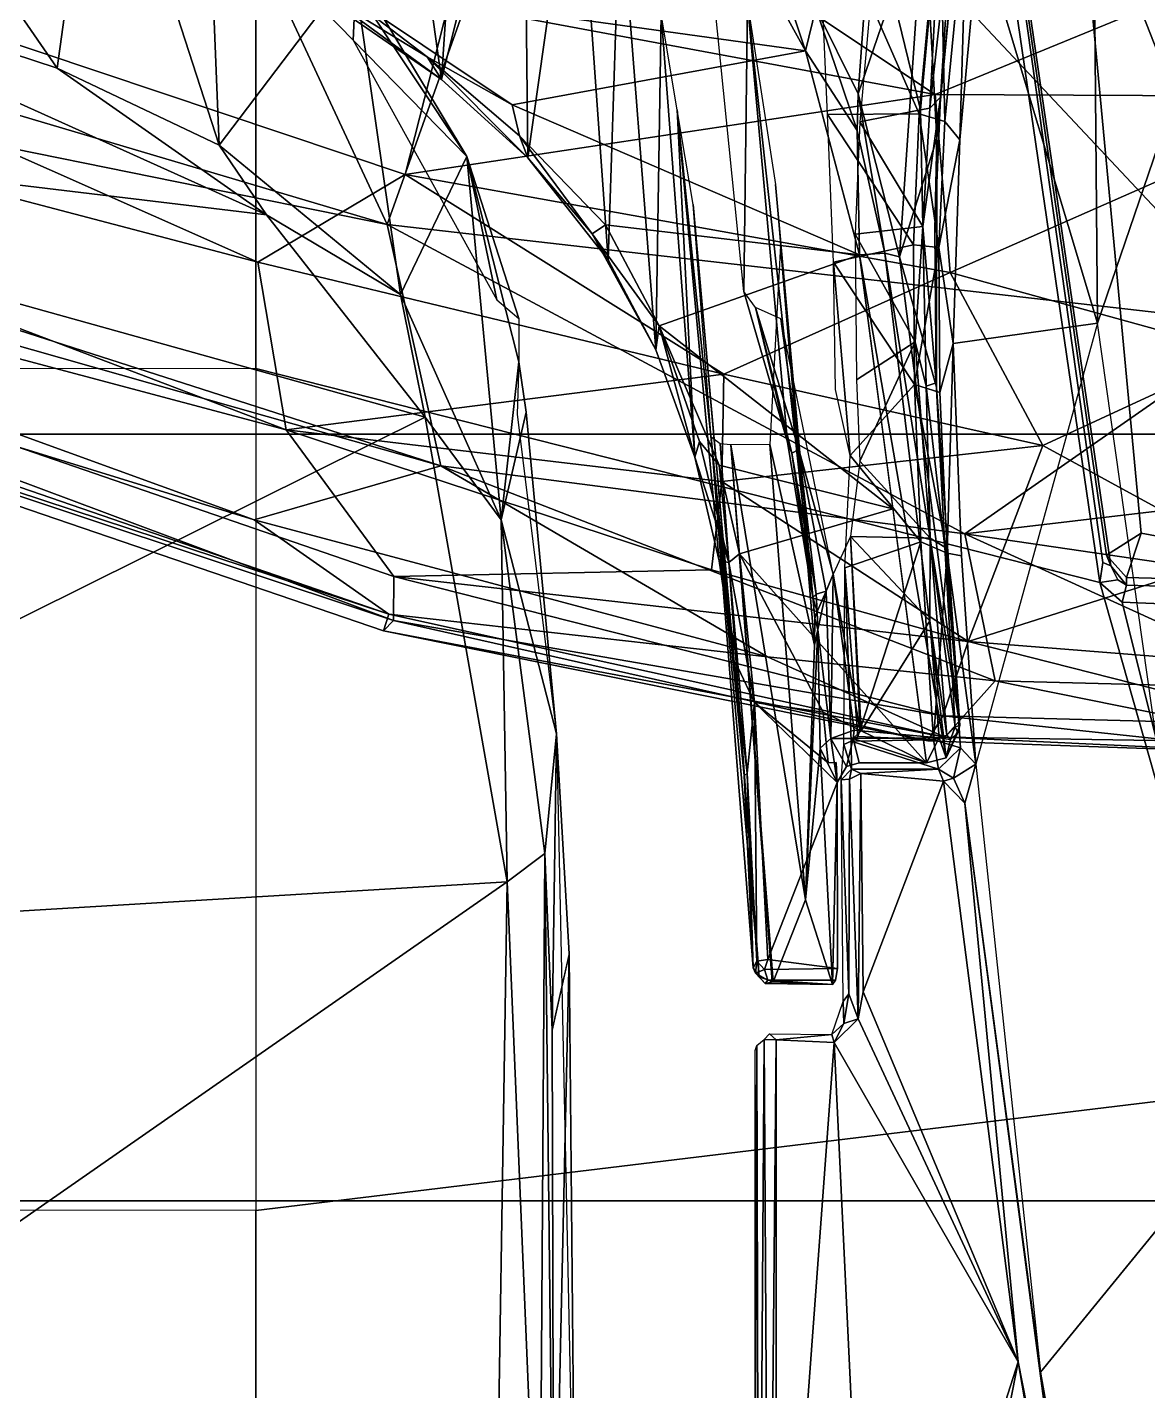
# Model space of a CAD drawing. Extents: x -14.5 to 14.5, y -12.2 to 16.5.
# Drawn here: x 3.073 to 4.187, y 2.248 to 3.604 of the extents above; entities that cross this region are included whole.
import ezdxf

# ---------------------------------------------------------------- set-up
doc = ezdxf.new("R2010")
doc.units = 0
doc.header["$MEASUREMENT"] = 0
for name, color, linetype in [('BASE', 253, 'Continuous'), ('FABRIC', 80, 'Continuous'), ('SEAT-CHASSIS', 253, 'Continuous'), ('SEAT-FRAME', 253, 'Continuous')]:
    doc.layers.add(name, color=color, linetype=linetype)

msp = doc.modelspace()

# ---------------------------------------------------------------- linework, layer by layer
at = {"layer": 'BASE'}
for points in [[(1.8056, 1.1079, 7.0339), (13.4938, 4.6436, 4.3934), (12.9834, 4.5899, 4.4664), (1.7533, 1.3264, 6.9168)], [(13.4925, 4.5277, 4.4344), (13.4938, 4.6436, 4.3934), (1.8056, 1.1079, 7.0339), (1.9523, 0.895, 7.085)], [(12.9834, 4.5899, 4.4664), (11.1579, 4.1057, 4.8039), (1.8899, 1.4063, 6.8442), (1.7533, 1.3264, 6.9168)], [(13.5515, 4.4038, 4.4405), (13.4925, 4.5277, 4.4344), (1.9523, 0.895, 7.085), (2.0197, 0.7853, 7.0973)], [(1.222, 0.7632, 4.5663), (12.3542, 4.423, 3.4417), (12.328, 4.2866, 3.356), (1.2637, 0.7159, 4.4404)], [(10.1613, 3.5437, 4.2331), (12.3542, 4.423, 3.4417), (1.222, 0.7632, 4.5663), (1.5852, 0.9892, 6.0103)], [(13.5515, 4.4038, 4.4405), (2.0197, 0.7853, 7.0973), (2.0956, 0.5519, 7.0973), (13.5519, 4.4026, 4.4405)], [(2.0956, 0.5519, 7.0973), (2.1056, 0.4235, 7.085), (13.577, 4.2677, 4.4344), (13.5519, 4.4026, 4.4405)], [(12.328, 4.2866, 3.356), (12.3551, 4.1518, 3.3008), (1.3389, 0.6206, 4.3723), (1.2637, 0.7159, 4.4404)], [(2.1056, 0.4235, 7.085), (2.112, 0.165, 7.0339), (13.6462, 4.1747, 4.3934), (13.577, 4.2677, 4.4344)], [(2.1981, -0.0425, 6.9168), (13.2017, 3.9181, 4.4664), (13.6462, 4.1747, 4.3934), (2.112, 0.165, 7.0339)], [(1.3389, 0.6206, 4.3723), (12.3551, 4.1518, 3.3008), (12.4004, 4.0291, 3.2861), (1.3935, 0.4528, 4.3723)], [(1.8899, 1.4063, 6.8442), (11.1579, 4.1057, 4.8039), (10.3987, 3.9255, 4.925), (1.8839, 1.4539, 6.7906)], [(1.3935, 0.4528, 4.3723), (12.4004, 4.0291, 3.2861), (12.4358, 3.9033, 3.3008), (1.448, 0.2849, 4.3723)], [(10.3987, 3.9255, 4.925), (1.8839, 1.4539, 6.7906), (1.8736, 1.4707, 6.7435), (10.1873, 3.8901, 4.9419)], [(2.1981, -0.0425, 6.9168), (2.3555, -0.0269, 6.8442), (11.4401, 3.2369, 4.8039), (13.2017, 3.9181, 4.4664)], [(12.4358, 3.9033, 3.3008), (12.4931, 3.7783, 3.356), (1.4431, 0.1637, 4.4404), (1.448, 0.2849, 4.3723)], [(1.8684, 1.4737, 6.6973), (1.8736, 1.4707, 6.7435), (10.1873, 3.8901, 4.9419), (9.3923, 3.6833, 5.0656)], [(1.4431, 0.1637, 4.4404), (12.4931, 3.7783, 3.356), (12.5945, 3.6833, 3.4417), (1.4372, 0.1008, 4.5663)], [(9.5078, 3.7178, 4.9632), (3.0733, 1.8203, 6.4086), (1.8684, 1.4737, 6.6973), (9.3923, 3.6833, 5.0656)], [(4.0936, 2.1083, 6.1354), (3.0733, 1.8203, 6.4086), (9.5078, 3.7178, 4.9632), (4.6201, 2.2464, 5.9865)], [(1.7203, 1.0954, 6.5155), (10.1351, 3.7122, 4.6754), (10.1721, 3.6408, 4.5612), (1.675, 1.0814, 6.3732)], [(12.5945, 3.6833, 3.4417), (10.3036, 3.1057, 4.2331), (1.8638, 0.1315, 6.0103), (1.4372, 0.1008, 4.5663)], [(10.1721, 3.6408, 4.5612), (10.1726, 3.586, 4.4356), (1.6792, 1.0333, 6.2321), (1.675, 1.0814, 6.3732)], [(1.6792, 1.0333, 6.2321), (10.1726, 3.586, 4.4356), (10.1613, 3.5437, 4.2331), (1.5852, 0.9892, 6.0103)], [(9.389, 3.5835, 4.902), (8.8919, 3.3499, 4.9948), (1.7533, 1.1584, 6.5345), (1.8648, 1.326, 6.5461)], [(1.7533, 1.1584, 6.5345), (8.8919, 3.3499, 4.9948), (8.7803, 3.2909, 4.9717), (1.7203, 1.0954, 6.5155)], [(2.3787, -0.0689, 6.7906), (10.72, 2.9364, 4.925), (11.4401, 3.2369, 4.8039), (2.3555, -0.0269, 6.8442)], [(1.8638, 0.1315, 6.0103), (10.3036, 3.1057, 4.2331), (10.3376, 3.0782, 4.4356), (1.9658, 0.151, 6.2321)], [(10.3376, 3.0782, 4.4356), (10.3694, 3.0335, 4.5612), (1.9907, 0.1097, 6.3732), (1.9658, 0.151, 6.2321)], [(1.9907, 0.1097, 6.3732), (10.3694, 3.0335, 4.5612), (10.3815, 2.954, 4.6754), (2.0356, 0.125, 6.5155)], [(10.5282, 2.8407, 4.9419), (10.72, 2.9364, 4.925), (2.3787, -0.0689, 6.7906), (2.3802, -0.0885, 6.7435)], [(9.7635, 2.5408, 5.0656), (10.5282, 2.8407, 4.9419), (2.3802, -0.0885, 6.7435), (2.3778, -0.094, 6.6973)], [(9.1627, 2.5164, 4.9948), (9.7022, 2.6196, 4.902), (2.288, 0.0233, 6.5461), (2.0994, 0.0934, 6.5345)], [(9.7635, 2.5408, 5.0656), (2.3778, -0.094, 6.6973), (3.5563, 0.3337, 6.4086), (9.8772, 2.5808, 4.9632)], [(5.0581, 0.8983, 5.9865), (9.8772, 2.5808, 4.9632), (3.5563, 0.3337, 6.4086), (4.5511, 0.7005, 6.1354)], [(2.0356, 0.125, 6.5155), (9.0377, 2.4985, 4.9717), (9.1627, 2.5164, 4.9948), (2.0994, 0.0934, 6.5345)], [(1.8751, 1.3969, 6.5663), (4.5619, 2.2047, 5.9794), (5.6269, 2.4548, 5.7241), (1.8648, 1.326, 6.5461)]]:
    msp.add_3dface(points, dxfattribs=at)
at = {"layer": 'FABRIC'}
for points in [[(-8.4025, 4.0328, 19.5618), (-8.771, 3.199, 19.688), (8.771, 3.199, 19.688), (8.4025, 4.0328, 19.5618)], [(-8.9334, 2.4369, 19.7693), (8.9334, 2.4369, 19.7693), (8.771, 3.199, 19.688), (-8.771, 3.199, 19.688)], [(-8.9334, 2.4369, 19.7693), (-9.103, 1.0067, 19.8925), (9.103, 1.0067, 19.8925), (8.9334, 2.4369, 19.7693)]]:
    msp.add_3dface(points, dxfattribs=at)
at = {"layer": 'SEAT-CHASSIS'}
for points in [[(4.1312, 3.9542, 14.2275), (4.1064, 4.5501, 14.7122), (4.2704, 3.7008, 14.8789), (4.1369, 3.3096, 13.659)], [(4.1312, 3.9542, 14.2275), (4.1369, 3.3096, 13.659), (4.0192, 3.7016, 13.3482), (4.0437, 3.8762, 13.6412)], [(4.15, 3.0682, 15.15), (4.1457, 3.0787, 15.12), (4.0508, 3.734, 15.0165), (4.0491, 3.7594, 15.0354)], [(3.858, 3.7488, 13.3689), (3.9801, 3.7403, 13.349), (3.9596, 3.5175, 13.0342)], [(3.9596, 3.5175, 13.0342), (3.8684, 3.517, 13.0344), (3.858, 3.7488, 13.3689)], [(3.985, 3.5099, 13.0385), (3.9596, 3.5175, 13.0342), (3.9801, 3.7403, 13.349)], [(4.0071, 3.7372, 13.3619), (3.985, 3.5099, 13.0385), (3.9801, 3.7403, 13.349)], [(3.985, 3.5099, 13.0385), (4.0071, 3.7372, 13.3619), (3.9999, 3.4917, 13.0514)], [(4.0071, 3.7372, 13.3619), (4.0192, 3.7016, 13.3482), (3.9999, 3.4917, 13.0514)], [(4.1201, 3.7403, 15.0496), (4.0508, 3.734, 15.0165), (4.1457, 3.0787, 15.12), (4.1802, 3.1007, 15.1557)], [(4.3234, 3.0742, 15.1116), (4.2324, 3.7336, 14.9941), (4.1201, 3.7403, 15.0496), (4.1802, 3.1007, 15.1557)], [(4.0192, 3.7016, 13.3482), (4.1369, 3.3096, 13.659), (3.9934, 3.2891, 12.8336), (3.9999, 3.4917, 13.0514)], [(4.2541, 2.4796, 13.6708), (4.1369, 3.3096, 13.659), (4.2704, 3.7008, 14.8789), (4.3388, 2.7786, 14.7553)], [(3.9539, 3.3873, 12.8855), (3.8684, 3.517, 13.0344), (3.9596, 3.5175, 13.0342)], [(3.8684, 3.517, 13.0344), (3.9539, 3.3873, 12.8855), (3.8745, 3.37, 12.8699)], [(3.9596, 3.5175, 13.0342), (3.9791, 3.3846, 12.8946), (3.9539, 3.3873, 12.8855)], [(3.9791, 3.3846, 12.8946), (3.9596, 3.5175, 13.0342), (3.985, 3.5099, 13.0385)], [(3.9791, 3.3846, 12.8946), (3.985, 3.5099, 13.0385), (3.9999, 3.4917, 13.0514)], [(3.9999, 3.4917, 13.0514), (3.9934, 3.2891, 12.8336), (3.9791, 3.3846, 12.8946)], [(3.8745, 3.37, 12.8699), (3.9539, 3.3873, 12.8855), (3.9548, 3.2485, 12.7647)], [(3.9539, 3.3873, 12.8855), (3.9791, 3.3846, 12.8946), (3.9548, 3.2485, 12.7647)], [(3.9548, 3.2485, 12.7647), (3.9791, 3.3846, 12.8946), (3.9801, 3.2405, 12.7693)], [(3.9791, 3.3846, 12.8946), (3.9934, 3.2891, 12.8336), (3.9801, 3.2405, 12.7693)], [(3.9548, 3.2485, 12.7647), (3.8909, 3.1778, 12.7142), (3.8745, 3.37, 12.8699)], [(3.8745, 3.37, 12.8699), (3.8909, 3.1778, 12.7142), (3.8764, 3.2436, 12.7658)], [(4.1369, 3.3096, 13.659), (4.016, 2.8712, 12.5877), (4.0017, 3.0782, 12.6897), (3.9934, 3.2891, 12.8336)], [(4.1369, 3.3096, 13.659), (4.016, 2.8712, 12.5877), (4.08, 2.2665, 12.3997), (4.2541, 2.4796, 13.6708)], [(3.9801, 3.2405, 12.7693), (3.9934, 3.2891, 12.8336), (3.9873, 3.0807, 12.6649)], [(3.9934, 3.2891, 12.8336), (4.0017, 3.0782, 12.6897), (3.9873, 3.0807, 12.6649)], [(3.9612, 3.0922, 12.6612), (3.8909, 3.1778, 12.7142), (3.9548, 3.2485, 12.7647)], [(3.9548, 3.2485, 12.7647), (3.9873, 3.0807, 12.6649), (3.9612, 3.0922, 12.6612)], [(3.9801, 3.2405, 12.7693), (3.9873, 3.0807, 12.6649), (3.9548, 3.2485, 12.7647)], [(3.8857, 3.0662, 12.6483), (3.8909, 3.1778, 12.7142), (3.9612, 3.0922, 12.6612)], [(3.8985, 2.8984, 12.5666), (3.8857, 3.0662, 12.6483), (3.9612, 3.0922, 12.6612)], [(3.9612, 3.0922, 12.6612), (3.9737, 2.8951, 12.5648), (3.8985, 2.8984, 12.5666)], [(3.9612, 3.0922, 12.6612), (3.9873, 3.0807, 12.6649), (3.9737, 2.8951, 12.5648)], [(4.1657, 3.0565, 15.1153), (4.1802, 3.1007, 15.1557), (4.1457, 3.0787, 15.12)], [(4.1802, 3.1007, 15.1557), (4.1657, 3.0565, 15.1153), (4.2276, 3.0548, 15.1116), (4.3234, 3.0742, 15.1116)], [(3.9737, 2.8951, 12.5648), (3.9873, 3.0807, 12.6649), (4.0006, 2.8873, 12.5699)], [(3.9873, 3.0807, 12.6649), (4.016, 2.8712, 12.5877), (4.0006, 2.8873, 12.5699)], [(4.0017, 3.0782, 12.6897), (4.016, 2.8712, 12.5877), (3.9873, 3.0807, 12.6649)], [(4.15, 3.0682, 15.15), (4.1657, 3.0491, 15.1511), (4.1657, 3.0565, 15.1153), (4.1457, 3.0787, 15.12)], [(3.8921, 2.894, 12.5654), (3.8848, 2.8906, 12.5683), (3.8857, 3.0662, 12.6483)], [(3.8921, 2.894, 12.5654), (3.8857, 3.0662, 12.6483), (3.8985, 2.8984, 12.5666)], [(4.1569, 3.0543, 15.1516), (4.1657, 3.0491, 15.1511), (4.15, 3.0682, 15.15), (4.1569, 3.0543, 15.1516)], [(4.2225, 3.0472, 15.1484), (4.2276, 3.0548, 15.1116), (4.1657, 3.0565, 15.1153), (4.1657, 3.0491, 15.1511)], [(3.8923, 2.8661, 12.511), (3.882, 2.8556, 12.5173), (3.8848, 2.8906, 12.5683)], [(3.8848, 2.8906, 12.5683), (3.8921, 2.894, 12.5654), (3.8923, 2.8661, 12.511)], [(3.9737, 2.8951, 12.5648), (3.8921, 2.894, 12.5654), (3.8985, 2.8984, 12.5666)], [(3.8921, 2.894, 12.5654), (3.9737, 2.8951, 12.5648), (3.9787, 2.866, 12.5094)], [(3.9787, 2.866, 12.5094), (3.8923, 2.8661, 12.511), (3.8921, 2.894, 12.5654)], [(3.9737, 2.8951, 12.5648), (4.0006, 2.8873, 12.5699), (3.9787, 2.866, 12.5094)], [(4.0006, 2.8873, 12.5699), (3.9938, 2.8571, 12.5094), (3.9787, 2.866, 12.5094)], [(3.9938, 2.8571, 12.5094), (4.0006, 2.8873, 12.5699), (4.016, 2.8712, 12.5877)], [(3.882, 2.8556, 12.5173), (3.8923, 2.8661, 12.511), (3.8902, 2.856, 12.5064)], [(3.8902, 2.856, 12.5064), (3.8923, 2.8661, 12.511), (3.9015, 2.8619, 12.5062)], [(3.9015, 2.8619, 12.5062), (3.899, 2.6177, 12.4508), (3.8902, 2.856, 12.5064)], [(3.9787, 2.866, 12.5094), (3.9015, 2.8619, 12.5062), (3.8923, 2.8661, 12.511)], [(3.9039, 2.6446, 12.4565), (3.899, 2.6177, 12.4508), (3.9015, 2.8619, 12.5062)], [(3.9839, 2.8541, 12.5029), (3.9015, 2.8619, 12.5062), (3.9787, 2.866, 12.5094)], [(3.9839, 2.8541, 12.5029), (3.9039, 2.6446, 12.4565), (3.9015, 2.8619, 12.5062)], [(3.9787, 2.866, 12.5094), (3.9938, 2.8571, 12.5094), (3.9839, 2.8541, 12.5029)], [(4.016, 2.8712, 12.5877), (4.0048, 2.8324, 12.5048), (3.9938, 2.8571, 12.5094)], [(4.016, 2.8712, 12.5877), (4.08, 2.2665, 12.3997), (4.0048, 2.8324, 12.5048)], [(3.8895, 2.6428, 12.462), (3.882, 2.8556, 12.5173), (3.8902, 2.856, 12.5064)], [(3.882, 2.8556, 12.5173), (3.8895, 2.6428, 12.462), (3.8839, 2.635, 12.468)], [(3.8902, 2.856, 12.5064), (3.899, 2.6177, 12.4508), (3.8895, 2.6428, 12.462)], [(3.9839, 2.8541, 12.5029), (4.0578, 2.2767, 12.3831), (3.9039, 2.6446, 12.4565)], [(3.9938, 2.8571, 12.5094), (4.0048, 2.8324, 12.5048), (3.9839, 2.8541, 12.5029)], [(4.0578, 2.2767, 12.3831), (3.9839, 2.8541, 12.5029), (4.0048, 2.8324, 12.5048)], [(4.1199, 1.9621, 12.3348), (4.0048, 2.8324, 12.5048), (4.08, 2.2665, 12.3997)], [(4.0578, 2.2767, 12.3831), (4.0048, 2.8324, 12.5048), (4.1199, 1.9621, 12.3348)], [(4.0578, 2.2767, 12.3831), (3.899, 2.6177, 12.4508), (3.9039, 2.6446, 12.4565)], [(3.8729, 2.6023, 12.4508), (3.8839, 2.635, 12.468), (3.8847, 2.6131, 12.4527)], [(3.8847, 2.6131, 12.4527), (3.8839, 2.635, 12.468), (3.8895, 2.6428, 12.462)], [(3.8895, 2.6428, 12.462), (3.899, 2.6177, 12.4508), (3.8847, 2.6131, 12.4527)], [(4.0578, 2.2767, 12.3831), (3.875, 2.5944, 12.4459), (3.899, 2.6177, 12.4508)], [(3.875, 2.5944, 12.4459), (3.8847, 2.6131, 12.4527), (3.899, 2.6177, 12.4508)], [(3.8175, 2.5969, 12.4479), (3.8054, 2.5973, 12.4513), (3.8108, 2.6031, 12.4556)], [(3.8729, 2.6023, 12.4508), (3.8175, 2.5969, 12.4479), (3.8108, 2.6031, 12.4556)], [(3.875, 2.5944, 12.4459), (3.8729, 2.6023, 12.4508), (3.8847, 2.6131, 12.4527)], [(3.8001, 1.8116, 12.3144), (3.7966, 2.2012, 12.3955), (3.7982, 2.5914, 12.459)], [(3.7966, 2.2012, 12.3955), (3.7966, 2.5863, 12.4651), (3.7982, 2.5914, 12.459)], [(3.8001, 1.8116, 12.3144), (3.7982, 2.5914, 12.459), (3.8054, 2.5973, 12.4513)], [(3.8001, 1.8116, 12.3144), (3.8054, 2.5973, 12.4513), (3.8101, 1.8127, 12.3069)], [(3.8054, 2.5973, 12.4513), (3.8175, 2.5969, 12.4479), (3.8101, 1.8127, 12.3069)], [(3.8175, 1.8122, 12.3062), (3.8101, 1.8127, 12.3069), (3.8175, 2.5969, 12.4479)], [(3.8729, 2.6023, 12.4508), (3.875, 2.5944, 12.4459), (3.8175, 2.5969, 12.4479)], [(3.875, 2.5944, 12.4459), (3.8175, 1.8122, 12.3062), (3.8175, 2.5969, 12.4479)], [(3.9118, 1.8193, 12.3057), (3.8175, 1.8122, 12.3062), (3.875, 2.5944, 12.4459)], [(3.875, 2.5944, 12.4459), (4.0578, 2.2767, 12.3831), (3.9118, 1.8193, 12.3057)], [(4.2541, 2.4796, 13.6708), (4.08, 2.2665, 12.3997), (4.1473, 1.8892, 12.3422), (4.3905, 1.6518, 13.6836)], [(3.965, 1.8004, 12.3028), (3.9118, 1.8193, 12.3057), (4.0578, 2.2767, 12.3831)], [(4.1351, 1.8266, 12.3077), (3.965, 1.8004, 12.3028), (4.0578, 2.2767, 12.3831)], [(4.1199, 1.9621, 12.3348), (4.1351, 1.8266, 12.3077), (4.0578, 2.2767, 12.3831)], [(4.1199, 1.9621, 12.3348), (4.08, 2.2665, 12.3997), (4.1473, 1.8892, 12.3422)]]:
    msp.add_3dface(points, dxfattribs=at)
at = {"layer": 'SEAT-FRAME'}
for points in [[(3.4307, 3.4077, 16.2807), (1.6448, 3.9378, 16.2615), (3.0594, 4.2055, 16.1204)], [(3.6452, 4.0089, 16.1454), (3.4307, 3.4077, 16.2807), (3.0594, 4.2055, 16.1204)], [(3.3002, 4.0965, 15.0197), (2.2004, 4.0971, 15.0598), (2.2004, 3.265, 15.2197), (3.3002, 3.2643, 15.1778)], [(3.3002, 4.0965, 15.0197), (3.3002, 3.2643, 15.1778), (4.1392, 3.0516, 15.17), (4.0358, 3.7602, 15.0498)], [(4.3032, 3.3077, 16.2787), (3.4307, 3.4077, 16.2807), (3.6452, 4.0089, 16.1454)], [(4.3032, 3.3077, 16.2787), (3.6452, 4.0089, 16.1454), (4.0594, 3.928, 16.1503)], [(3.4849, 3.5517, 12.7024), (3.4225, 3.9987, 13.4569), (3.3788, 3.6245, 12.7229)], [(3.4225, 3.9987, 13.4569), (3.4849, 3.5517, 12.7024), (3.51, 3.9322, 13.4505)], [(2.8243, 3.9663, 13.2986), (3.1028, 3.563, 12.6934), (2.6796, 3.7023, 12.7224)], [(3.1028, 3.563, 12.6934), (2.8243, 3.9663, 13.2986), (3.1435, 3.8583, 13.277)], [(4.0594, 3.928, 16.1503), (4.656, 3.9571, 16.1475), (4.3032, 3.3077, 16.2787)], [(1.5488, 3.7895, 16.3393), (1.6448, 3.9378, 16.2615), (3.4307, 3.4077, 16.2807)], [(3.5662, 3.8784, 13.4468), (3.51, 3.9322, 13.4505), (3.4849, 3.5517, 12.7024)], [(3.3022, 3.3701, 17.1665), (2.0515, 3.926, 17.1945), (1.974, 3.7193, 17.0421)], [(3.4486, 3.4573, 17.2485), (3.4916, 3.6265, 17.3131), (2.0515, 3.926, 17.1945)], [(3.3022, 3.3701, 17.1665), (3.4486, 3.4573, 17.2485), (2.0515, 3.926, 17.1945)], [(3.4849, 3.5517, 12.7024), (3.5706, 3.4738, 12.68), (3.5662, 3.8784, 13.4468)], [(3.6188, 3.8158, 13.446), (3.5662, 3.8784, 13.4468), (3.5706, 3.4738, 12.68)], [(3.1028, 3.563, 12.6934), (3.1435, 3.8583, 13.277), (3.2636, 3.4864, 12.6838)], [(3.2636, 3.4864, 12.6838), (3.1435, 3.8583, 13.277), (3.2511, 3.7989, 13.257)], [(3.9753, 3.5367, 17.3255), (3.5055, 3.85, 17.3485), (3.4916, 3.6265, 17.3131)], [(3.9753, 3.5367, 17.3255), (4.6496, 3.8135, 17.3616), (3.5055, 3.85, 17.3485)], [(3.6188, 3.8158, 13.446), (3.5706, 3.4738, 12.68), (3.6505, 3.3725, 12.6596)], [(3.6505, 3.3725, 12.6596), (3.6623, 3.7386, 13.4401), (3.6188, 3.8158, 13.446)], [(4.3875, 3.5347, 17.3224), (4.6496, 3.8135, 17.3616), (3.9753, 3.5367, 17.3255)], [(3.2511, 3.7989, 13.257), (3.3973, 3.6627, 13.2211), (3.2636, 3.4864, 12.6838)], [(3.3773, 3.6455, 12.7024), (3.7205, 3.8076, 12.7452), (3.8466, 3.5803, 12.6834)], [(3.7205, 3.8076, 12.7452), (3.7924, 3.7433, 12.7376), (3.8466, 3.5803, 12.6834)], [(3.4842, 3.1676, 16.3698), (1.5488, 3.7895, 16.3393), (3.4307, 3.4077, 16.2807)], [(1.5488, 3.7895, 16.3393), (3.4842, 3.1676, 16.3698), (1.95, 3.6033, 16.4027)], [(3.7419, 3.7705, 13.4496), (3.7889, 3.6272, 13.4421), (3.7853, 3.3409, 12.7336)], [(3.9643, 3.728, 13.1054), (4.0019, 3.7548, 13.3169), (3.9772, 3.4929, 12.9408)], [(3.9807, 3.5341, 13.0182), (3.9772, 3.4929, 12.9408), (4.0019, 3.7548, 13.3169)], [(4.0019, 3.7548, 13.3169), (3.9937, 3.7356, 13.316), (3.9807, 3.5341, 13.0182)], [(4.1392, 3.0516, 15.17), (4.142, 3.0716, 15.1631), (4.045, 3.7601, 15.0432), (4.0358, 3.7602, 15.0498)], [(4.15, 3.0682, 15.15), (4.0491, 3.7594, 15.0354), (4.045, 3.7601, 15.0432), (4.142, 3.0716, 15.1631)], [(3.3968, 3.5908, 13.2802), (3.3993, 3.6417, 13.2634), (3.2443, 3.7477, 13.3195)], [(3.7924, 3.7433, 12.7376), (3.857, 3.6222, 12.7054), (3.8466, 3.5803, 12.6834)], [(3.8989, 3.5373, 12.6971), (3.857, 3.6222, 12.7054), (3.9139, 3.7443, 12.9642)], [(3.9643, 3.728, 13.1054), (3.8989, 3.5373, 12.6971), (3.9139, 3.7443, 12.9642)], [(3.9608, 3.5217, 13.0227), (3.9819, 3.749, 13.3438), (3.9176, 3.7003, 13.2717)], [(3.9608, 3.5217, 13.0227), (3.9701, 3.5232, 13.021), (3.9819, 3.749, 13.3438)], [(3.9937, 3.7356, 13.316), (3.9819, 3.749, 13.3438), (3.9701, 3.5232, 13.021)], [(3.6623, 3.7386, 13.4401), (3.6505, 3.3725, 12.6596), (3.6979, 3.2829, 12.6255)], [(3.6979, 3.2829, 12.6255), (3.7032, 3.6166, 13.423), (3.6623, 3.7386, 13.4401)], [(3.9401, 3.3755, 12.6617), (3.8989, 3.5373, 12.6971), (3.9643, 3.728, 13.1054)], [(3.9772, 3.4929, 12.9408), (3.9401, 3.3755, 12.6617), (3.9643, 3.728, 13.1054)], [(3.9807, 3.5341, 13.0182), (3.9937, 3.7356, 13.316), (3.9701, 3.5232, 13.021)], [(1.974, 3.7193, 17.0421), (1.9375, 3.5741, 16.8466), (3.3303, 3.2033, 17.0281)], [(3.3303, 3.2033, 17.0281), (3.3022, 3.3701, 17.1665), (1.974, 3.7193, 17.0421)], [(2.3216, 3.536, 12.6652), (2.6796, 3.7023, 12.7224), (3.3108, 3.4173, 12.6422)], [(2.6796, 3.7023, 12.7224), (3.1028, 3.563, 12.6934), (3.3108, 3.4173, 12.6422)], [(3.9007, 3.5096, 13.0076), (3.9608, 3.5217, 13.0227), (3.9176, 3.7003, 13.2717)], [(3.3973, 3.6627, 13.2211), (3.444, 3.3378, 12.6511), (3.2636, 3.4864, 12.6838)], [(3.3973, 3.6627, 13.2211), (3.5098, 3.4752, 13.2079), (3.444, 3.3378, 12.6511)], [(3.3973, 3.6627, 13.2211), (3.3993, 3.6417, 13.2634), (3.5098, 3.4752, 13.2079)], [(3.4706, 3.5741, 12.6876), (3.3719, 3.6344, 12.7098), (3.3773, 3.6455, 12.7024)], [(3.4849, 3.5517, 12.7024), (3.3719, 3.6344, 12.7098), (3.4706, 3.5741, 12.6876)], [(3.3719, 3.6344, 12.7098), (3.4849, 3.5517, 12.7024), (3.3788, 3.6245, 12.7229)], [(3.555, 3.5266, 12.6692), (3.3773, 3.6455, 12.7024), (3.8466, 3.5803, 12.6834)], [(3.3773, 3.6455, 12.7024), (3.555, 3.5266, 12.6692), (3.4706, 3.5741, 12.6876)], [(3.3993, 3.6417, 13.2634), (3.3968, 3.5908, 13.2802), (3.5098, 3.4752, 13.2079)], [(3.4486, 3.4573, 17.2485), (3.9753, 3.5367, 17.3255), (3.4916, 3.6265, 17.3131)], [(3.7889, 3.6272, 13.4421), (3.8286, 3.1913, 12.6938), (3.7853, 3.3409, 12.7336)], [(3.7889, 3.6272, 13.4421), (3.8537, 3.0367, 12.6539), (3.8286, 3.1913, 12.6938)], [(3.8168, 3.4473, 13.4326), (3.8537, 3.0367, 12.6539), (3.7889, 3.6272, 13.4421)], [(3.857, 3.6222, 12.7054), (3.898, 3.5011, 12.6714), (3.8466, 3.5803, 12.6834)], [(3.8989, 3.5373, 12.6971), (3.898, 3.5011, 12.6714), (3.857, 3.6222, 12.7054)], [(3.6979, 3.2829, 12.6255), (3.7367, 3.1764, 12.595), (3.7032, 3.6166, 13.423)], [(3.7367, 3.1764, 12.595), (3.7191, 3.5214, 13.4168), (3.7032, 3.6166, 13.423)], [(1.9562, 3.5281, 16.5196), (1.95, 3.6033, 16.4027), (3.2986, 3.1138, 16.4587)], [(1.95, 3.6033, 16.4027), (3.4842, 3.1676, 16.3698), (3.2986, 3.1138, 16.4587)], [(3.5098, 3.4752, 13.2079), (3.3968, 3.5908, 13.2802), (3.5398, 3.3327, 13.2087)], [(3.8466, 3.5803, 12.6834), (3.9002, 3.3774, 12.6303), (3.555, 3.5266, 12.6692)], [(3.8466, 3.5803, 12.6834), (3.898, 3.5011, 12.6714), (3.9002, 3.3774, 12.6303)], [(1.9375, 3.5741, 16.8466), (3.4374, 3.0577, 16.8667), (3.3303, 3.2033, 17.0281)], [(1.9449, 3.5104, 16.6419), (3.4371, 3.0139, 16.7554), (1.9375, 3.5741, 16.8466)], [(3.4374, 3.0577, 16.8667), (1.9375, 3.5741, 16.8466), (3.4371, 3.0139, 16.7554)], [(3.5706, 3.4738, 12.68), (3.4849, 3.5517, 12.7024), (3.4706, 3.5741, 12.6876)], [(3.5624, 3.4958, 12.6661), (3.4706, 3.5741, 12.6876), (3.555, 3.5266, 12.6692)], [(3.4706, 3.5741, 12.6876), (3.5624, 3.4958, 12.6661), (3.5706, 3.4738, 12.68)], [(3.1028, 3.563, 12.6934), (3.2636, 3.4864, 12.6838), (3.3108, 3.4173, 12.6422)], [(1.9562, 3.5281, 16.5196), (3.4325, 3.02, 16.5491), (1.9449, 3.5104, 16.6419)], [(3.4325, 3.02, 16.5491), (1.9562, 3.5281, 16.5196), (3.2986, 3.1138, 16.4587)], [(3.4685, 3.2159, 12.591), (2.4002, 2.6851, 12.4639), (2.3216, 3.536, 12.6652)], [(2.3216, 3.536, 12.6652), (3.3108, 3.4173, 12.6422), (3.4685, 3.2159, 12.591)], [(3.4486, 3.4573, 17.2485), (3.9905, 3.3597, 17.262), (3.9753, 3.5367, 17.3255)], [(3.898, 3.5011, 12.6714), (3.8989, 3.5373, 12.6971), (3.9253, 3.3789, 12.6396)], [(3.8989, 3.5373, 12.6971), (3.9401, 3.3755, 12.6617), (3.9253, 3.3789, 12.6396)], [(3.9807, 3.5341, 13.0182), (3.9701, 3.5232, 13.021), (3.9631, 3.4057, 12.8867)], [(3.9772, 3.4929, 12.9408), (3.9807, 3.5341, 13.0182), (3.975, 3.4021, 12.8667)], [(4.3875, 3.5347, 17.3224), (3.9753, 3.5367, 17.3255), (3.9905, 3.3597, 17.262)], [(3.9905, 3.3597, 17.262), (4.2808, 3.2796, 17.2193), (4.3875, 3.5347, 17.3224)], [(3.7191, 3.5214, 13.4168), (3.7606, 3.0731, 12.5712), (3.7755, 2.9726, 12.5527)], [(3.7348, 3.4273, 13.4107), (3.7191, 3.5214, 13.4168), (3.7755, 2.9726, 12.5527)], [(3.7367, 3.1764, 12.595), (3.7606, 3.0731, 12.5712), (3.7191, 3.5214, 13.4168)], [(3.9007, 3.5096, 13.0076), (3.9631, 3.4057, 12.8867), (3.9608, 3.5217, 13.0227)], [(3.9608, 3.5217, 13.0227), (3.9631, 3.4057, 12.8867), (3.9701, 3.5232, 13.021)], [(3.427, 3.0036, 16.6491), (1.9449, 3.5104, 16.6419), (3.4325, 3.02, 16.5491)], [(3.4371, 3.0139, 16.7554), (1.9449, 3.5104, 16.6419), (3.427, 3.0036, 16.6491)], [(3.9007, 3.5096, 13.0076), (3.8958, 3.3978, 12.879), (3.9631, 3.4057, 12.8867)], [(3.898, 3.5011, 12.6714), (3.9253, 3.3789, 12.6396), (3.9002, 3.3774, 12.6303)], [(3.2636, 3.4864, 12.6838), (3.444, 3.3378, 12.6511), (3.3108, 3.4173, 12.6422)], [(3.6345, 3.3982, 12.6496), (3.5624, 3.4958, 12.6661), (3.6477, 3.4072, 12.6388)], [(3.6345, 3.3982, 12.6496), (3.5706, 3.4738, 12.68), (3.5624, 3.4958, 12.6661)], [(3.9772, 3.4929, 12.9408), (3.9769, 3.2457, 12.7127), (3.9401, 3.3755, 12.6617)], [(3.9772, 3.4929, 12.9408), (3.975, 3.4021, 12.8667), (3.9769, 3.2457, 12.7127)], [(3.5098, 3.4752, 13.2079), (3.544, 3.1139, 12.6011), (3.444, 3.3378, 12.6511)], [(3.544, 3.1139, 12.6011), (3.5098, 3.4752, 13.2079), (3.5616, 3.2711, 13.0561)], [(3.5615, 3.3142, 13.1711), (3.5616, 3.2711, 13.0561), (3.5098, 3.4752, 13.2079)], [(3.5398, 3.3327, 13.2087), (3.5615, 3.3142, 13.1711), (3.5098, 3.4752, 13.2079)], [(3.6345, 3.3982, 12.6496), (3.6505, 3.3725, 12.6596), (3.5706, 3.4738, 12.68)], [(3.3022, 3.3701, 17.1665), (3.7655, 3.2586, 17.1823), (3.4486, 3.4573, 17.2485)], [(3.9905, 3.3597, 17.262), (3.4486, 3.4573, 17.2485), (3.7655, 3.2586, 17.1823)], [(3.8168, 3.4473, 13.4326), (3.856, 3.016, 12.6466), (3.8537, 3.0367, 12.6539)], [(3.856, 3.016, 12.6466), (3.8168, 3.4473, 13.4326), (3.8217, 3.3866, 13.4294)], [(3.4685, 3.2159, 12.591), (3.3108, 3.4173, 12.6422), (3.444, 3.3378, 12.6511)], [(3.7857, 2.8595, 12.5254), (3.7528, 3.1961, 13.4046), (3.7348, 3.4273, 13.4107)], [(3.7755, 2.9726, 12.5527), (3.7857, 2.8595, 12.5254), (3.7348, 3.4273, 13.4107)], [(4.0048, 3.0999, 16.3548), (3.4842, 3.1676, 16.3698), (3.4307, 3.4077, 16.2807)], [(3.4307, 3.4077, 16.2807), (4.3032, 3.3077, 16.2787), (4.0048, 3.0999, 16.3548)], [(3.6345, 3.3982, 12.6496), (3.6477, 3.4072, 12.6388), (3.7012, 3.3067, 12.6134)], [(3.7012, 3.3067, 12.6134), (3.6477, 3.4072, 12.6388), (3.9002, 3.3774, 12.6303)], [(3.8958, 3.3978, 12.879), (3.9556, 3.2909, 12.7842), (3.9631, 3.4057, 12.8867)], [(3.9631, 3.4057, 12.8867), (3.9556, 3.2909, 12.7842), (3.9665, 3.2467, 12.7468)], [(3.9631, 3.4057, 12.8867), (3.9665, 3.2467, 12.7468), (3.9765, 3.2503, 12.737)], [(3.6345, 3.3982, 12.6496), (3.7012, 3.3067, 12.6134), (3.6979, 3.2829, 12.6255)], [(3.6979, 3.2829, 12.6255), (3.6505, 3.3725, 12.6596), (3.6345, 3.3982, 12.6496)], [(3.8958, 3.3978, 12.879), (3.8974, 3.253, 12.7547), (3.9556, 3.2909, 12.7842)], [(3.975, 3.4021, 12.8667), (3.9765, 3.2503, 12.737), (3.9769, 3.2457, 12.7127)], [(3.7012, 3.3067, 12.6134), (3.9002, 3.3774, 12.6303), (3.9335, 3.1248, 12.5686)], [(3.8555, 2.9894, 12.6387), (3.8217, 3.3866, 13.4294), (3.8112, 3.1887, 13.4191)], [(3.856, 3.016, 12.6466), (3.8217, 3.3866, 13.4294), (3.8555, 2.9894, 12.6387)], [(3.9863, 2.8774, 12.5124), (3.9002, 3.3774, 12.6303), (3.9253, 3.3789, 12.6396)], [(3.9863, 2.8774, 12.5124), (3.9668, 2.8723, 12.507), (3.9002, 3.3774, 12.6303)], [(3.9253, 3.3789, 12.6396), (4, 2.9095, 12.5407), (3.9863, 2.8774, 12.5124)], [(4, 2.9095, 12.5407), (3.9253, 3.3789, 12.6396), (3.9401, 3.3755, 12.6617)], [(3.9769, 3.2457, 12.7127), (4, 2.9095, 12.5407), (3.9401, 3.3755, 12.6617)], [(3.3303, 3.2033, 17.0281), (3.7655, 3.2586, 17.1823), (3.3022, 3.3701, 17.1665)], [(3.9905, 3.3597, 17.262), (3.7655, 3.2586, 17.1823), (4.0824, 3.188, 17.1613)], [(4.2808, 3.2796, 17.2193), (3.9905, 3.3597, 17.262), (4.0824, 3.188, 17.1613)], [(3.544, 3.1139, 12.6011), (3.4685, 3.2159, 12.591), (3.444, 3.3378, 12.6511)], [(3.7969, 3.3252, 12.7104), (3.7853, 3.3409, 12.7336), (3.8286, 3.1913, 12.6938)], [(3.7969, 3.3252, 12.7104), (3.8286, 3.1913, 12.6938), (3.833, 3.1803, 12.6794)], [(3.8222, 3.3138, 12.7), (3.7969, 3.3252, 12.7104), (3.8401, 3.1838, 12.6713)], [(3.7969, 3.3252, 12.7104), (3.833, 3.1803, 12.6794), (3.8401, 3.1838, 12.6713)], [(3.8401, 3.1838, 12.6713), (3.8742, 3.06, 12.6371), (3.8222, 3.3138, 12.7)], [(4.0048, 3.0999, 16.3548), (4.3032, 3.3077, 16.2787), (4.4379, 3.1511, 16.3354)], [(3.6979, 3.2829, 12.6255), (3.7012, 3.3067, 12.6134), (3.7367, 3.1764, 12.595)], [(3.7012, 3.3067, 12.6134), (3.9335, 3.1248, 12.5686), (3.7608, 3.1683, 12.5775)], [(3.7012, 3.3067, 12.6134), (3.7411, 3.1919, 12.5875), (3.7367, 3.1764, 12.595)], [(3.7012, 3.3067, 12.6134), (3.7608, 3.1683, 12.5775), (3.7411, 3.1919, 12.5875)], [(3.9005, 3.1722, 12.6976), (3.9556, 3.2909, 12.7842), (3.8974, 3.253, 12.7547)], [(3.9706, 3.0957, 12.6495), (3.9556, 3.2909, 12.7842), (3.9005, 3.1722, 12.6976)], [(3.9556, 3.2909, 12.7842), (3.9706, 3.0957, 12.6495), (3.9665, 3.2467, 12.7468)], [(3.5616, 3.2711, 13.0561), (3.569, 3.2209, 12.9802), (3.544, 3.1139, 12.6011)], [(4.2811, 3.0794, 17.0574), (4.2808, 3.2796, 17.2193), (4.0824, 3.188, 17.1613)], [(2.2004, 3.265, 15.2197), (3.3002, 3.2643, 15.1778), (3.3002, 2.4273, 15.3083), (2.2005, 2.4279, 15.3515)], [(4.1392, 3.0516, 15.17), (3.3002, 3.2643, 15.1778), (3.3002, 2.4273, 15.3083), (4.2822, 2.5464, 15.2384)], [(3.3303, 3.2033, 17.0281), (3.7635, 3.152, 17.0942), (3.7655, 3.2586, 17.1823)], [(3.7655, 3.2586, 17.1823), (3.7635, 3.152, 17.0942), (4.0824, 3.188, 17.1613)], [(3.9765, 3.2503, 12.737), (3.9665, 3.2467, 12.7468), (3.9851, 3.0868, 12.6317)], [(3.9665, 3.2467, 12.7468), (3.9706, 3.0957, 12.6495), (3.9851, 3.0868, 12.6317)], [(3.9765, 3.2503, 12.737), (3.9851, 3.0868, 12.6317), (3.9769, 3.2457, 12.7127)], [(4, 2.9095, 12.5407), (3.9769, 3.2457, 12.7127), (3.9851, 3.0868, 12.6317)], [(3.4685, 3.2159, 12.591), (3.5501, 2.754, 12.4857), (2.4002, 2.6851, 12.4639)], [(3.5501, 2.754, 12.4857), (3.4685, 3.2159, 12.591), (3.544, 3.1139, 12.6011)], [(3.544, 3.1139, 12.6011), (3.569, 3.2209, 12.9802), (3.5989, 2.9012, 12.9101)], [(3.7531, 3.0643, 16.995), (3.3303, 3.2033, 17.0281), (3.4374, 3.0577, 16.8667)], [(3.3303, 3.2033, 17.0281), (3.7531, 3.0643, 16.995), (3.7635, 3.152, 17.0942)], [(3.7411, 3.1919, 12.5875), (3.7704, 3.0715, 12.5571), (3.7367, 3.1764, 12.595)], [(3.7411, 3.1919, 12.5875), (3.7608, 3.1683, 12.5775), (3.7704, 3.0715, 12.5571)], [(3.7528, 3.1961, 13.4046), (3.7857, 2.8595, 12.5254), (3.7945, 2.6685, 12.4858)], [(3.8004, 2.6595, 12.4913), (3.7528, 3.1961, 13.4046), (3.7945, 2.6685, 12.4858)], [(3.7528, 3.1961, 13.4046), (3.8004, 2.6595, 12.4913), (3.7617, 3.1896, 13.4157)], [(3.7635, 3.152, 17.0942), (4.0081, 2.993, 16.9519), (4.0824, 3.188, 17.1613)], [(3.8467, 2.7363, 12.6357), (3.8112, 3.1887, 13.4191), (3.7723, 3.1886, 13.419)], [(3.7723, 3.1886, 13.419), (3.8145, 2.6548, 12.4945), (3.8467, 2.7363, 12.6357)], [(3.8467, 2.7363, 12.6357), (3.8555, 2.9894, 12.6387), (3.8112, 3.1887, 13.4191)], [(3.833, 3.1803, 12.6794), (3.8286, 3.1913, 12.6938), (3.8537, 3.0367, 12.6539)], [(4.2811, 3.0794, 17.0574), (4.0824, 3.188, 17.1613), (4.0081, 2.993, 16.9519)], [(3.7606, 3.0731, 12.5712), (3.7367, 3.1764, 12.595), (3.7704, 3.0715, 12.5571)], [(3.833, 3.1803, 12.6794), (3.8571, 3.04, 12.6419), (3.8401, 3.1838, 12.6713)], [(3.8571, 3.04, 12.6419), (3.833, 3.1803, 12.6794), (3.8537, 3.0367, 12.6539)], [(3.8672, 3.0429, 12.6343), (3.8401, 3.1838, 12.6713), (3.8571, 3.04, 12.6419)], [(3.8401, 3.1838, 12.6713), (3.8672, 3.0429, 12.6343), (3.8742, 3.06, 12.6371)], [(3.9706, 3.0957, 12.6495), (3.9005, 3.1722, 12.6976), (3.8912, 3.0974, 12.6521)], [(3.2986, 3.1138, 16.4587), (3.4842, 3.1676, 16.3698), (3.8087, 2.9776, 16.4724)], [(3.4842, 3.1676, 16.3698), (4.0048, 3.0999, 16.3548), (4.0351, 2.954, 16.4631)], [(3.4842, 3.1676, 16.3698), (4.0351, 2.954, 16.4631), (3.8087, 2.9776, 16.4724)], [(3.781, 3.08, 12.5559), (3.7608, 3.1683, 12.5775), (3.9335, 3.1248, 12.5686)], [(3.7704, 3.0715, 12.5571), (3.7608, 3.1683, 12.5775), (3.781, 3.08, 12.5559)], [(3.7635, 3.152, 17.0942), (3.7531, 3.0643, 16.995), (4.0081, 2.993, 16.9519)], [(4.4278, 3.0381, 16.3928), (4.0048, 3.0999, 16.3548), (4.4379, 3.1511, 16.3354)], [(3.9335, 3.1248, 12.5686), (3.9668, 2.8723, 12.507), (3.781, 3.08, 12.5559)], [(3.8087, 2.9776, 16.4724), (3.4325, 3.02, 16.5491), (3.2986, 3.1138, 16.4587)], [(3.5989, 2.9012, 12.9101), (3.5875, 2.7823, 12.538), (3.544, 3.1139, 12.6011)], [(3.544, 3.1139, 12.6011), (3.5875, 2.7823, 12.538), (3.5501, 2.754, 12.4857)], [(3.901, 2.9042, 12.5615), (3.8912, 3.0974, 12.6521), (3.8742, 3.06, 12.6371)], [(3.8912, 3.0974, 12.6521), (3.9018, 2.9041, 12.5614), (3.97, 3.0136, 12.6083)], [(3.8912, 3.0974, 12.6521), (3.97, 3.0136, 12.6083), (3.9706, 3.0957, 12.6495)], [(3.9871, 2.9, 12.5577), (3.9706, 3.0957, 12.6495), (3.97, 3.0136, 12.6083)], [(3.9871, 2.9, 12.5577), (3.9952, 2.9082, 12.5545), (3.9706, 3.0957, 12.6495)], [(3.9851, 3.0868, 12.6317), (3.9706, 3.0957, 12.6495), (3.9952, 2.9082, 12.5545)], [(4.3424, 2.9459, 16.4657), (4.0351, 2.954, 16.4631), (4.0048, 3.0999, 16.3548)], [(4.4278, 3.0381, 16.3928), (4.3424, 2.9459, 16.4657), (4.0048, 3.0999, 16.3548)], [(3.796, 2.9322, 12.5214), (3.7704, 3.0715, 12.5571), (3.781, 3.08, 12.5559)], [(3.781, 3.08, 12.5559), (3.9668, 2.8723, 12.507), (3.8641, 2.9228, 12.5187)], [(3.8641, 2.9228, 12.5187), (3.796, 2.9322, 12.5214), (3.781, 3.08, 12.5559)], [(3.9952, 2.9082, 12.5545), (4, 2.9095, 12.5407), (3.9851, 3.0868, 12.6317)], [(4.3298, 2.9676, 16.9082), (4.2811, 3.0794, 17.0574), (4.0081, 2.993, 16.9519)], [(4.0081, 2.993, 16.9519), (3.7531, 3.0643, 16.995), (3.4374, 3.0577, 16.8667)], [(3.7606, 3.0731, 12.5712), (3.7704, 3.0715, 12.5571), (3.7795, 2.9668, 12.5387)], [(3.7795, 2.9668, 12.5387), (3.7755, 2.9726, 12.5527), (3.7606, 3.0731, 12.5712)], [(3.7704, 3.0715, 12.5571), (3.796, 2.9322, 12.5214), (3.7795, 2.9668, 12.5387)], [(4.1569, 3.0543, 15.1516), (4.15, 3.0682, 15.15), (4.142, 3.0716, 15.1631), (4.1392, 3.0516, 15.17)], [(3.4371, 3.0139, 16.7554), (3.983, 2.9192, 16.8036), (3.4374, 3.0577, 16.8667)], [(3.4374, 3.0577, 16.8667), (3.983, 2.9192, 16.8036), (4.0081, 2.993, 16.9519)], [(3.8742, 3.06, 12.6371), (3.8672, 3.0429, 12.6343), (3.8718, 2.8966, 12.5709)], [(3.8951, 2.9048, 12.5622), (3.8742, 3.06, 12.6371), (3.8718, 2.8966, 12.5709)], [(3.8951, 2.9048, 12.5622), (3.901, 2.9042, 12.5615), (3.8742, 3.06, 12.6371)], [(4.1612, 3.0321, 15.1719), (4.1657, 3.0491, 15.1511), (4.1569, 3.0543, 15.1516), (4.1392, 3.0516, 15.17)], [(4.2822, 2.5464, 15.2384), (4.1612, 3.0321, 15.1719), (4.1392, 3.0516, 15.17)], [(3.8571, 3.04, 12.6419), (3.8537, 3.0367, 12.6539), (3.8581, 3.0228, 12.6389)], [(3.856, 3.016, 12.6466), (3.8581, 3.0228, 12.6389), (3.8537, 3.0367, 12.6539)], [(3.8571, 3.04, 12.6419), (3.8581, 3.0228, 12.6389), (3.8672, 3.0429, 12.6343)], [(3.8672, 3.0429, 12.6343), (3.8581, 3.0228, 12.6389), (3.8589, 3.0049, 12.6311)], [(3.8589, 3.0049, 12.6311), (3.8718, 2.8966, 12.5709), (3.8672, 3.0429, 12.6343)], [(4.1612, 3.0321, 15.1719), (4.2243, 3.0296, 15.1684), (4.2225, 3.0472, 15.1484), (4.1657, 3.0491, 15.1511)], [(3.8589, 3.0049, 12.6311), (3.8581, 3.0228, 12.6389), (3.856, 3.016, 12.6466)], [(4.2822, 2.5464, 15.2384), (4.2243, 3.0296, 15.1684), (4.1612, 3.0321, 15.1719)], [(3.427, 3.0036, 16.6491), (3.4325, 3.02, 16.5491), (3.9849, 2.8978, 16.587)], [(3.9682, 2.8943, 16.6805), (3.4371, 3.0139, 16.7554), (3.427, 3.0036, 16.6491)], [(3.9849, 2.8978, 16.587), (3.4325, 3.02, 16.5491), (3.8087, 2.9776, 16.4724)], [(3.4371, 3.0139, 16.7554), (3.9682, 2.8943, 16.6805), (3.983, 2.9192, 16.8036)], [(3.856, 3.016, 12.6466), (3.8555, 2.9894, 12.6387), (3.8589, 3.0049, 12.6311)], [(3.9018, 2.9041, 12.5614), (3.9793, 2.8973, 12.5572), (3.97, 3.0136, 12.6083)], [(3.9793, 2.8973, 12.5572), (3.9871, 2.9, 12.5577), (3.97, 3.0136, 12.6083)], [(3.427, 3.0036, 16.6491), (3.9849, 2.8978, 16.587), (3.9682, 2.8943, 16.6805)], [(3.8589, 3.0049, 12.6311), (3.8467, 2.7363, 12.6357), (3.861, 2.8868, 12.5907)], [(3.8555, 2.9894, 12.6387), (3.8467, 2.7363, 12.6357), (3.8589, 3.0049, 12.6311)], [(3.861, 2.8868, 12.5907), (3.8718, 2.8966, 12.5709), (3.8589, 3.0049, 12.6311)], [(4.0081, 2.993, 16.9519), (3.983, 2.9192, 16.8036), (4.3357, 2.9097, 16.7939)], [(4.3298, 2.9676, 16.9082), (4.0081, 2.993, 16.9519), (4.3357, 2.9097, 16.7939)], [(3.7885, 2.862, 12.5146), (3.7857, 2.8595, 12.5254), (3.7755, 2.9726, 12.5527)], [(3.7885, 2.862, 12.5146), (3.7755, 2.9726, 12.5527), (3.7795, 2.9668, 12.5387)], [(3.9849, 2.8978, 16.587), (3.8087, 2.9776, 16.4724), (4.0351, 2.954, 16.4631)], [(3.7795, 2.9668, 12.5387), (3.796, 2.9322, 12.5214), (3.7885, 2.862, 12.5146)], [(4.0351, 2.954, 16.4631), (4.3399, 2.8921, 16.5661), (3.9849, 2.8978, 16.587)], [(4.3399, 2.8921, 16.5661), (4.0351, 2.954, 16.4631), (4.3424, 2.9459, 16.4657)], [(3.796, 2.9322, 12.5214), (3.7982, 2.6751, 12.4718), (3.7885, 2.862, 12.5146)], [(3.796, 2.9322, 12.5214), (3.878, 2.8529, 12.5027), (3.809, 2.677, 12.4646)], [(3.869, 2.8722, 12.507), (3.796, 2.9322, 12.5214), (3.8641, 2.9228, 12.5187)], [(3.7982, 2.6751, 12.4718), (3.796, 2.9322, 12.5214), (3.809, 2.677, 12.4646)], [(3.9682, 2.8943, 16.6805), (4.3357, 2.8813, 16.6779), (3.983, 2.9192, 16.8036)], [(4.3357, 2.8813, 16.6779), (4.3357, 2.9097, 16.7939), (3.983, 2.9192, 16.8036)], [(3.5947, 2.6067, 12.5288), (3.5875, 2.7823, 12.538), (3.5989, 2.9012, 12.9101)], [(3.6117, 2.6825, 12.8458), (3.5947, 2.6067, 12.5288), (3.5989, 2.9012, 12.9101)], [(3.5989, 2.9012, 12.9101), (3.6179, 2.008, 12.7344), (3.6117, 2.6825, 12.8458)], [(3.894, 2.8965, 12.5568), (3.8951, 2.9048, 12.5622), (3.8718, 2.8966, 12.5709)], [(3.894, 2.8965, 12.5568), (3.9018, 2.9041, 12.5614), (3.8951, 2.9048, 12.5622)], [(3.894, 2.8965, 12.5568), (3.9793, 2.8973, 12.5572), (3.9018, 2.9041, 12.5614)], [(3.998, 2.9025, 12.5439), (3.9863, 2.8774, 12.5124), (4, 2.9095, 12.5407)], [(3.998, 2.9025, 12.5439), (3.9907, 2.8956, 12.548), (3.9863, 2.8774, 12.5124)], [(3.9907, 2.8956, 12.548), (3.9952, 2.9082, 12.5545), (3.9871, 2.9, 12.5577)], [(3.9907, 2.8956, 12.548), (3.998, 2.9025, 12.5439), (3.9952, 2.9082, 12.5545)], [(3.9952, 2.9082, 12.5545), (3.998, 2.9025, 12.5439), (4, 2.9095, 12.5407)], [(3.861, 2.8868, 12.5907), (3.878, 2.8529, 12.5027), (3.8718, 2.8966, 12.5709)], [(3.8874, 2.8686, 12.5062), (3.894, 2.8965, 12.5568), (3.8718, 2.8966, 12.5709)], [(3.8874, 2.8686, 12.5062), (3.8718, 2.8966, 12.5709), (3.878, 2.8529, 12.5027)], [(3.894, 2.8965, 12.5568), (3.8874, 2.8686, 12.5062), (3.8998, 2.8722, 12.507)], [(3.9793, 2.8973, 12.5572), (3.894, 2.8965, 12.5568), (3.9668, 2.8723, 12.507)], [(3.9668, 2.8723, 12.507), (3.894, 2.8965, 12.5568), (3.8998, 2.8722, 12.507)], [(3.9793, 2.8973, 12.5572), (3.9668, 2.8723, 12.507), (3.9863, 2.8774, 12.5124)], [(3.9849, 2.8978, 16.587), (4.3357, 2.8813, 16.6779), (3.9682, 2.8943, 16.6805)], [(3.9907, 2.8956, 12.548), (3.9871, 2.9, 12.5577), (3.9793, 2.8973, 12.5572)], [(3.9907, 2.8956, 12.548), (3.9793, 2.8973, 12.5572), (3.9863, 2.8774, 12.5124)], [(4.3357, 2.8813, 16.6779), (3.9849, 2.8978, 16.587), (4.3399, 2.8921, 16.5661)], [(3.861, 2.8868, 12.5907), (3.8467, 2.7363, 12.6357), (3.8734, 2.6519, 12.4856)], [(3.8734, 2.6519, 12.4856), (3.878, 2.8529, 12.5027), (3.861, 2.8868, 12.5907)], [(3.7857, 2.8595, 12.5254), (3.7885, 2.862, 12.5146), (3.7945, 2.6685, 12.4858)], [(3.7885, 2.862, 12.5146), (3.7982, 2.6751, 12.4718), (3.7945, 2.6685, 12.4858)], [(3.8784, 2.668, 12.4637), (3.809, 2.677, 12.4646), (3.878, 2.8529, 12.5027)], [(3.5875, 2.7823, 12.538), (3.5823, 1.9838, 12.3712), (3.5501, 2.754, 12.4857)], [(3.5823, 1.9838, 12.3712), (3.5875, 2.7823, 12.538), (3.5964, 1.9938, 12.4168)], [(3.5947, 2.6067, 12.5288), (3.5964, 1.9938, 12.4168), (3.5875, 2.7823, 12.538)], [(3.5501, 2.754, 12.4857), (2.4426, 1.9828, 12.3334), (2.4002, 2.6851, 12.4639)], [(3.5378, 1.9766, 12.3381), (2.4426, 1.9828, 12.3334), (3.5501, 2.754, 12.4857)], [(3.5378, 1.9766, 12.3381), (3.5501, 2.754, 12.4857), (3.5823, 1.9838, 12.3712)], [(3.8467, 2.7363, 12.6357), (3.8145, 2.6548, 12.4945), (3.8734, 2.6519, 12.4856)], [(3.5964, 1.9938, 12.4168), (3.5947, 2.6067, 12.5288), (3.6117, 2.6819, 12.8457)], [(3.6117, 2.6819, 12.8457), (3.6179, 2.008, 12.7344), (3.5964, 1.9938, 12.4168)], [(3.7945, 2.6685, 12.4858), (3.7982, 2.6751, 12.4718), (3.7969, 2.6633, 12.4768)], [(3.7982, 2.6751, 12.4718), (3.8059, 2.6669, 12.4654), (3.7969, 2.6633, 12.4768)], [(3.7982, 2.6751, 12.4718), (3.809, 2.677, 12.4646), (3.8059, 2.6669, 12.4654)], [(3.8059, 2.6669, 12.4654), (3.809, 2.677, 12.4646), (3.8784, 2.668, 12.4637)], [(3.7969, 2.6633, 12.4768), (3.8004, 2.6595, 12.4913), (3.7945, 2.6685, 12.4858)], [(3.809, 2.6564, 12.4721), (3.7969, 2.6633, 12.4768), (3.8059, 2.6669, 12.4654)], [(3.8065, 2.6531, 12.4842), (3.8004, 2.6595, 12.4913), (3.7969, 2.6633, 12.4768)], [(3.809, 2.6564, 12.4721), (3.8065, 2.6531, 12.4842), (3.7969, 2.6633, 12.4768)], [(3.8145, 2.6548, 12.4945), (3.8004, 2.6595, 12.4913), (3.8065, 2.6531, 12.4842)], [(3.8734, 2.6519, 12.4856), (3.8065, 2.6531, 12.4842), (3.809, 2.6564, 12.4721)], [(3.8065, 2.6531, 12.4842), (3.8734, 2.6519, 12.4856), (3.8145, 2.6548, 12.4945)], [(3.8734, 2.6519, 12.4856), (3.809, 2.6564, 12.4721), (3.8763, 2.6563, 12.4718)], [(3.3002, 2.4273, 15.3083), (3.3002, 1.5863, 15.411), (4.3246, 2.0936, 15.2959), (4.2822, 2.5464, 15.2384)], [(3.3002, 2.4273, 15.3083), (2.2005, 2.4279, 15.3515), (2.2005, 1.5869, 15.4552), (3.3002, 1.5863, 15.411)]]:
    msp.add_3dface(points, dxfattribs=at)
for points, invisible_edges in [([(3.6477, 3.4072, 12.6388), (3.555, 3.5266, 12.6692), (3.9002, 3.3774, 12.6303)], 1), ([(3.5624, 3.4958, 12.6661), (3.555, 3.5266, 12.6692), (3.6477, 3.4072, 12.6388)], 2), ([(3.9631, 3.4057, 12.8867), (3.975, 3.4021, 12.8667), (3.9807, 3.5341, 13.0182)], 1), ([(3.9765, 3.2503, 12.737), (3.975, 3.4021, 12.8667), (3.9631, 3.4057, 12.8867)], 2), ([(3.5599, 3.2191, 12.9977), (3.569, 3.2209, 12.9802), (3.5616, 3.2711, 13.0561)], 1), ([(3.5989, 2.9012, 12.9101), (3.569, 3.2209, 12.9802), (3.5599, 3.2191, 12.9977)], 2), ([(3.7617, 3.1896, 13.4157), (3.8135, 2.655, 12.4944), (3.7723, 3.1886, 13.419)], 1), ([(3.7617, 3.1896, 13.4157), (3.8004, 2.6595, 12.4913), (3.8135, 2.655, 12.4944)], 12), ([(3.878, 2.8529, 12.5027), (3.796, 2.9322, 12.5214), (3.869, 2.8722, 12.507)], 12), ([(3.8998, 2.8722, 12.507), (3.8641, 2.9228, 12.5187), (3.9668, 2.8723, 12.507)], 1), ([(3.8641, 2.9228, 12.5187), (3.8771, 2.8726, 12.5071), (3.869, 2.8722, 12.507)], 1), ([(3.878, 2.8529, 12.5027), (3.869, 2.8722, 12.507), (3.8771, 2.8726, 12.5071)], 1), ([(3.878, 2.8529, 12.5027), (3.8771, 2.8726, 12.5071), (3.8874, 2.8686, 12.5062)], 2), ([(3.8998, 2.8722, 12.507), (3.8874, 2.8686, 12.5062), (3.8771, 2.8726, 12.5071)], 14), ([(3.8734, 2.6519, 12.4856), (3.8784, 2.668, 12.4637), (3.878, 2.8529, 12.5027)], 1), ([(3.8784, 2.668, 12.4637), (3.809, 2.6564, 12.4721), (3.8059, 2.6669, 12.4654)], 1), ([(3.8784, 2.668, 12.4637), (3.8763, 2.6563, 12.4718), (3.809, 2.6564, 12.4721)], 12), ([(3.8763, 2.6563, 12.4718), (3.8784, 2.668, 12.4637), (3.8734, 2.6519, 12.4856)], 2)]:
    msp.add_3dface(points, dxfattribs=dict(at, invisible_edges=invisible_edges))

doc.saveas('drawing.dxf')
